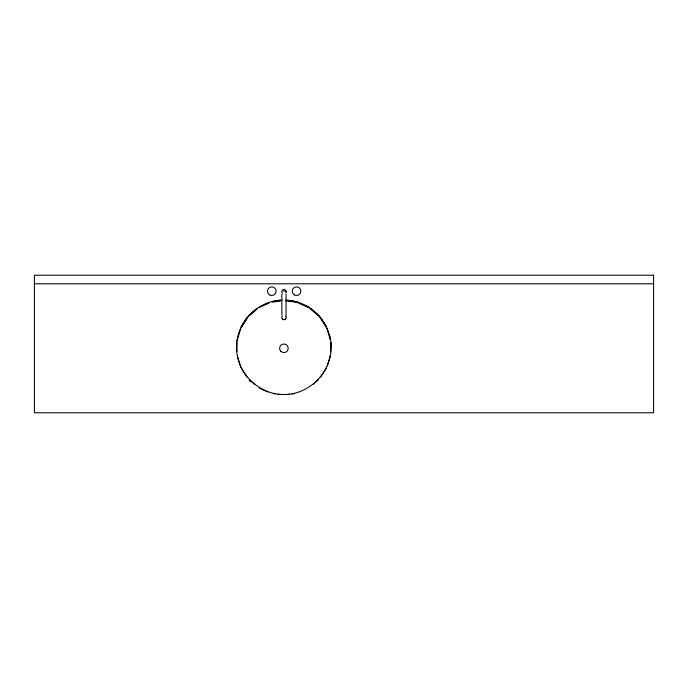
<?xml version="1.0" encoding="UTF-8"?>
<svg xmlns="http://www.w3.org/2000/svg" width="688" height="688" viewBox="0 0 688 688"><rect width="100%" height="100%" fill="white"/><g stroke="black" fill="none" stroke-linecap="round" stroke-linejoin="round"><path stroke-width="1.03" d="M286.079 293.931L286.036 316.342M281.882 301.516L281.874 315.138M281.874 294.129L281.813 299.151M236.982 341.067L240.774 328.15L248.05 316.824M327.299 365.835L330.618 354.526M241.204 326.499L247.646 316.471M241.686 326.731L242.597 325.321M243.5 323.902L244.412 322.491M245.324 321.072L246.235 319.653M320.591 377.153L326.31 368.261M285.804 316.463A2.15 2.15 0 0 1 285.804 318.613L285.013 319.395A2.15 2.15 0 0 1 283.387 319.61L282.424 319.051A2.15 2.15 0 0 1 282.424 316.016M285.013 319.395L285.804 318.613M248.936 315.362L256.65 308.671M249.323 315.723L256.959 309.11M313.186 384.282L314.459 383.182M315.732 382.081L318.277 379.879M259.488 306.848L262.584 305.438M265.68 304.019L268.776 302.608M259.754 307.312L268.939 303.116M272.439 301.593L281.289 300.321M272.138 302.178L281.315 300.854M287.386 394.585L289.51 394.276M292.004 393.923L294.266 393.596M282.424 293.251A2.15 2.15 0 0 1 283.387 289.657L284.497 289.657A2.15 2.15 0 0 1 285.804 290.663L286.088 291.738A2.15 2.15 0 0 1 285.804 292.813M282.82 300.063C257.854 300.2 236.405 322.362 236.534 347.225C236.38 372.543 258.525 394.68 283.834 394.525C309.153 394.68 331.298 372.543 331.134 347.225C331.229 322.801 310.469 300.647 285.873 300.192M34.4 283.8L653.6 283.8M283.387 289.657L284.497 289.657M286.311 300.321L297.276 301.903M285.589 300.759L297.13 302.419L309.376 308.009M273.377 393.605L275.475 393.906M278.09 394.276L279.99 394.551M305.016 305.438L309.66 307.553M259.101 387.989L267.847 391.988M282.424 319.051L283.387 319.61M310.95 308.671L319.954 316.471M310.641 309.11L318.277 315.723M249.323 379.879L251.868 382.081M253.141 383.182L254.414 384.282M249.151 380.43L250.647 381.728M320.875 317.908L322.715 320.771M323.635 322.199L326.396 326.499M319.55 316.824L326.826 328.15L330.145 339.451M241.686 368.863L247.009 377.153M329.715 336.088L330.67 339.356M237.455 356.143L240.774 367.452M285.804 290.663L286.088 291.738M331.152 342.693L331.152 347.801M330.618 342.753L330.618 351.645M283.938 290.689L283.938 291.6M236.982 342.753L236.982 351.645M236.448 347.801L236.448 351.207M653.6 275.2L34.4 275.2L34.4 412.8L653.6 412.8L653.6 275.2M294.43 294.903A4.3 4.3 0 0 0 300.88 291.179A4.3 4.3 0 0 0 294.43 287.455A4.3 4.3 0 0 0 294.43 294.903M269.644 294.903A4.3 4.3 0 0 0 276.094 291.179A4.3 4.3 0 0 0 269.644 287.455A4.3 4.3 0 0 0 269.644 294.903M280.953 351.439A4.3 4.3 0 0 0 288.074 349.272A4.3 4.3 0 0 0 282.63 344.189A4.3 4.3 0 0 0 280.953 351.439"/></g></svg>
